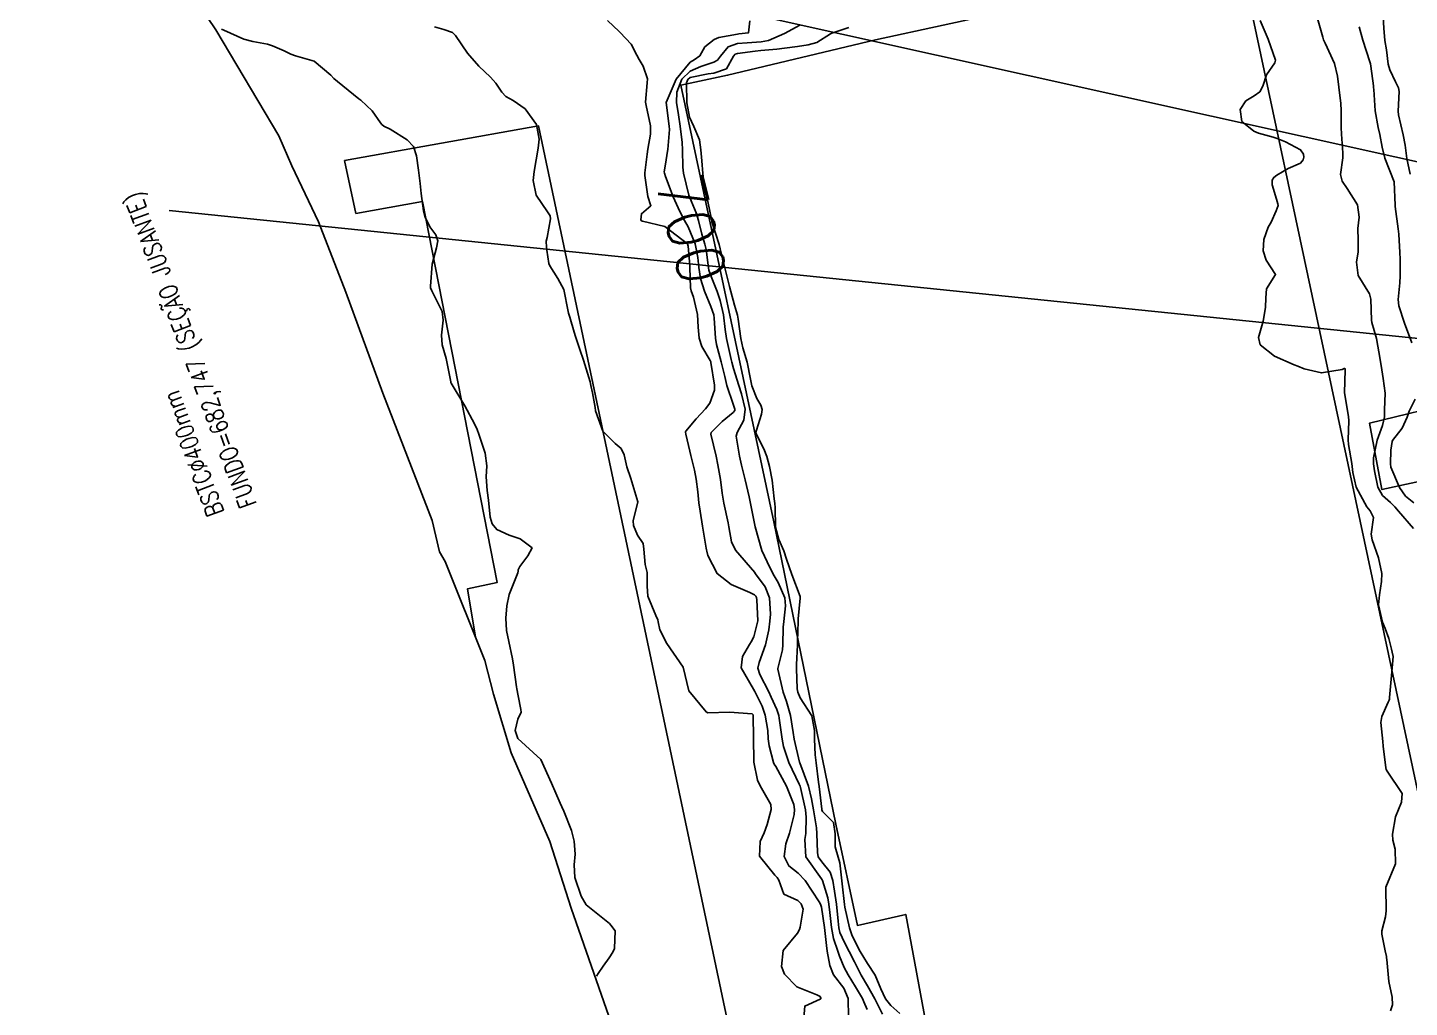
# Model space of a CAD drawing. Header units: metres. Extents: x 292545 to 299085, y 7450245 to 7463078.
# Drawn here: x 296715.8 to 296833.4, y 7453743.4 to 7453826.7 of the extents above; entities that cross this region are included whole.
import ezdxf
from ezdxf.enums import TextEntityAlignment as Align

# ---------------------------------------------------------------- set-up
doc = ezdxf.new("R2010")
doc.units = ezdxf.units.M
doc.linetypes.add('CONTINUO', pattern=[0])
for name, color, linetype in [('Area', 45, 'Continuous'), ('Cotas', 45, 'Continuous'), ('Curvas de Nivel 1m', 11, 'Continuous'), ('Curvas de Nivel 5m', 15, 'Continuous'), ('Edificações', 30, 'Continuous'), ('TEXTO', 45, 'Continuous')]:
    doc.layers.add(name, color=color, linetype=linetype)
doc.styles.add('ROMANS', font='romans', dxfattribs={"height": 0.2})
doc.styles.add('Style-STANDARD', font='STANDARD.shx')

msp = doc.modelspace()

# ---------------------------------------------------------------- linework, layer by layer
at = {"layer": 'Area'}
msp.add_polyline3d([(296766.38, 7453739.57, 708.89), (296762.1, 7453751.83, 707.87), (296760.27, 7453757.52, 707.58), (296756.97, 7453765.06, 706.6), (296755.47, 7453770.05, 706.94), (296754.73, 7453772.91, 706.79), (296751.37, 7453781.32, 703.48), (296750.89, 7453782.15, 703.38), (296750.27, 7453784.8, 703.44), (296746.07, 7453795.64, 703.83), (296742.91, 7453804.22, 703.41), (296740.58, 7453810.19, 708.38), (296738.32, 7453814.97, 703.4), (296737.21, 7453817.53, 703.25), (296731.85, 7453826.52, 702.86), (296731.16, 7453827.57, 702.96), (296727.38, 7453834.31, 708.7), (296721.4, 7453845.24, 709.29), (296721.25, 7453845.44, 709.22), (296720.63, 7453846.12, 709.03), (296715.26, 7453855.82, 706.2)], dxfattribs=at)
at = {"layer": 'Curvas de Nivel 1m', "flags": 128}
for points, elevation in [([(296765.17, 7453827.32), (296766.16, 7453826.4), (296766.2, 7453826.35), (296766.25, 7453826.3), (296767.18, 7453825.32), (296767.68, 7453824.38), (296767.86, 7453824.02), (296768.21, 7453823.44), (296768.58, 7453822.37), (296768.54, 7453822.03), (296768.41, 7453820.37), (296768.46, 7453820.09), (296768.84, 7453818.36), (296768.84, 7453817.67), (296768.62, 7453816.37), (296768.54, 7453815.95), (296768.36, 7453814.37), (296768.34, 7453814.13), (296768.61, 7453812.36), (296768.87, 7453811.57), (296768.07, 7453810.89), (296768.01, 7453810.37), (296768.06, 7453810.29), (296768.16, 7453810.27), (296770.05, 7453809.82), (296771.97, 7453808.33), (296772.03, 7453808.13), (296772.17, 7453806.48), (296772.17, 7453806.33), (296772.25, 7453804.58), (296772.3, 7453804.33), (296772.49, 7453803.81), (296772.83, 7453802.32), (296772.9, 7453801.26), (296772.97, 7453800.31), (296773.21, 7453799.59), (296773.92, 7453798.41), (296773.97, 7453798.3), (296773.98, 7453798.25), (296774.27, 7453796.3), (296774.29, 7453795.89), (296773.88, 7453794.79), (296773.51, 7453794.31), (296772.72, 7453793.46), (296771.84, 7453792.41), (296771.81, 7453792.36), (296771.81, 7453792.33), (296771.84, 7453792.16), (296772.19, 7453790.69), (296772.28, 7453790.32), (296772.57, 7453789.08), (296772.71, 7453788.32), (296772.85, 7453787.25), (296772.96, 7453786.31), (296773.06, 7453785.6), (296773.27, 7453784.31), (296773.58, 7453782.44), (296773.6, 7453782.3), (296773.62, 7453782.2), (296773.72, 7453781.83), (296774.52, 7453780.29), (296775.69, 7453779.37), (296777.28, 7453778.67), (296777.69, 7453778.48), (296777.79, 7453778.37), (296777.84, 7453778.26), (296777.87, 7453778.07), (296777.96, 7453776.26), (296777.64, 7453774.92), (296777.4, 7453774.5), (296777.25, 7453774.26), (296776.66, 7453773.23), (296776.56, 7453772.27), (296777.59, 7453770.47), (296777.72, 7453770.26), (296778.33, 7453769.01), (296778.6, 7453768.24), (296778.82, 7453766.96), (296778.86, 7453766.24), (296778.93, 7453765.64), (296779.3, 7453764.23), (296779.37, 7453764.09), (296779.51, 7453763.89), (296780.4, 7453762.22), (296781.02, 7453760.66), (296781.09, 7453760.22), (296781.05, 7453759.81), (296780.67, 7453758.22), (296780.36, 7453757.3), (296780.2, 7453756.23), (296780.61, 7453755.43), (296781.4, 7453754.8), (296782, 7453754.2), (296783.18, 7453752.38), (296783.29, 7453752.19), (296783.37, 7453751.93), (296783.63, 7453750.19), (296783.8, 7453748.65), (296783.87, 7453748.18), (296784.08, 7453746.95), (296784.41, 7453746.17), (296785.29, 7453745.03), (296785.65, 7453744.16), (296785.67, 7453742.58)], 701), ([(296820.7, 7453827.32), (296821.38, 7453825.74), (296822.01, 7453823.95), (296821.96, 7453823.73), (296821.24, 7453822.71), (296820.92, 7453821.74), (296820.68, 7453821.27), (296820.19, 7453820.91), (296819.47, 7453820.48), (296819, 7453819.77), (296819.15, 7453818.75), (296820.15, 7453817.9), (296820.56, 7453817.75), (296821.8, 7453817.39), (296822.15, 7453817.28), (296822.85, 7453817.02), (296824.14, 7453816.34), (296824.39, 7453815.96), (296824.41, 7453815.71), (296824.36, 7453815.47), (296824.13, 7453815.2), (296823.09, 7453814.74), (296822.11, 7453814.17), (296821.86, 7453813.98), (296821.72, 7453813.74), (296821.73, 7453813.36), (296822.09, 7453812.13), (296822.2, 7453811.73), (296822.22, 7453811.59), (296822.07, 7453811.14), (296821.63, 7453810.17), (296821.39, 7453809.74), (296821.01, 7453808.71), (296820.95, 7453807.75), (296821.22, 7453806.94), (296822.01, 7453805.73), (296821.24, 7453804.5), (296821.18, 7453803.74), (296821.16, 7453802.93), (296820.95, 7453801.75), (296820.55, 7453800.36), (296820.7, 7453799.75), (296821.93, 7453798.77), (296823.6, 7453798.03), (296823.92, 7453797.92), (296824.45, 7453797.7), (296825.91, 7453797.35), (296827.68, 7453797.66), (296827.85, 7453797.72), (296827.91, 7453797.72), (296827.94, 7453797.66), (296827.94, 7453797.63), (296827.89, 7453795.66), (296828.23, 7453793.66), (296828.24, 7453793.27), (296828.2, 7453791.66), (296828.23, 7453791.26), (296828.49, 7453789.65), (296828.58, 7453788.88), (296828.87, 7453787.65), (296829.78, 7453785.98), (296829.93, 7453785.79), (296830.06, 7453785.64), (296830.33, 7453785.07), (296830.15, 7453783.64), (296830.22, 7453783.16), (296830.78, 7453781.63), (296831.04, 7453780.3), (296831.02, 7453779.63), (296830.84, 7453778.48), (296830.77, 7453777.63), (296831.11, 7453776.17), (296831.34, 7453775.62), (296831.64, 7453774.78), (296831.87, 7453773.85), (296831.94, 7453773.62), (296832.01, 7453773.23), (296831.87, 7453771.62), (296831.71, 7453769.74), (296831.7, 7453769.62), (296831.67, 7453769.53), (296831.58, 7453769.35), (296831.04, 7453768.14), (296830.98, 7453767.63), (296831.14, 7453766.02), (296831.18, 7453765.62), (296831.38, 7453763.76), (296831.42, 7453763.62), (296831.51, 7453763.48), (296832.78, 7453761.6), (296832.73, 7453760.85), (296832.21, 7453759.61), (296831.96, 7453758.13), (296832, 7453757.61), (296832.18, 7453756.86), (296832.21, 7453755.61), (296831.39, 7453753.62), (296831.42, 7453751.62), (296831.36, 7453751.09), (296831.06, 7453749.91), (296831.05, 7453749.62), (296831.33, 7453748.2), (296831.44, 7453747.73), (296831.46, 7453747.62), (296831.47, 7453747.47), (296831.65, 7453745.61), (296831.93, 7453744.26), (296831.97, 7453743.61), (296831.78, 7453743.1)], 697), ([(296825.52, 7453827.69), (296826.03, 7453825.9), (296826.1, 7453825.68), (296826.14, 7453825.58), (296826.24, 7453825.4), (296827.04, 7453823.67), (296827.29, 7453822.6), (296827.4, 7453821.67), (296827.57, 7453820.28), (296827.6, 7453819.67), (296827.59, 7453818.24), (296827.62, 7453817.67), (296827.74, 7453816.06), (296827.73, 7453815.66), (296827.55, 7453814.23), (296827.68, 7453813.66), (296828.1, 7453813.04), (296828.97, 7453811.65), (296829.12, 7453810.6), (296829.02, 7453809.65), (296829.05, 7453808.64), (296829.05, 7453807.65), (296828.9, 7453806.77), (296829.04, 7453805.65), (296829.99, 7453804.07), (296830.13, 7453803.64), (296830.16, 7453801.83), (296830.19, 7453801.64), (296830.6, 7453800.28), (296830.72, 7453799.63), (296830.87, 7453798.68), (296831.05, 7453797.62), (296831.16, 7453796.88), (296831.33, 7453795.62), (296831.27, 7453794.22), (296831.27, 7453793.62), (296831.1, 7453792.87), (296830.65, 7453791.63), (296830.34, 7453790.14), (296830.35, 7453789.63), (296830.42, 7453789.02), (296830.7, 7453787.63), (296831.11, 7453786.94), (296831.78, 7453786.33), (296832.15, 7453785.98), (296832.46, 7453785.61), (296833.75, 7453784.12)], 696), ([(296831.17, 7453827.63), (296831.21, 7453826.68), (296831.32, 7453825.62), (296831.44, 7453824.82), (296831.6, 7453823.62), (296831.72, 7453823.12), (296832.21, 7453822.11), (296832.46, 7453821.61), (296832.52, 7453821.28), (296832.45, 7453819.61), (296832.48, 7453819.3), (296832.88, 7453817.6), (296833.03, 7453816.72), (296833.17, 7453815.6), (296833.45, 7453814.26)], 694), ([(296732.35, 7453826.59), (296732.55, 7453826.49), (296734.24, 7453825.74), (296735, 7453825.53), (296736.24, 7453825.31), (296736.67, 7453825.18), (296737.68, 7453824.74), (296738.23, 7453824.46), (296738.63, 7453824.32), (296740.22, 7453823.88), (296741.64, 7453822.69), (296741.91, 7453822.39), (296742.2, 7453822.13), (296744.03, 7453820.66), (296744.18, 7453820.55), (296745.17, 7453819.64), (296745.86, 7453818.63), (296745.99, 7453818.47), (296746.15, 7453818.35), (296746.69, 7453818.09), (296748.14, 7453817.18), (296748.66, 7453816.6), (296748.92, 7453815.81), (296749.11, 7453814.6), (296749.24, 7453813.46), (296749.32, 7453812.6), (296749.52, 7453811.14), (296749.66, 7453810.59), (296750.05, 7453809.77), (296750.57, 7453809.11), (296750.75, 7453808.58), (296750.62, 7453808), (296750.27, 7453806.59), (296750.13, 7453804.72), (296750.13, 7453804.59), (296750.23, 7453804.35), (296751.12, 7453802.57), (296751.21, 7453801.83), (296751.05, 7453800.57), (296751.11, 7453799.75), (296751.46, 7453798.57), (296751.84, 7453796.61), (296751.84, 7453796.56), (296751.86, 7453796.52), (296751.89, 7453796.47), (296753.05, 7453794.55), (296753.86, 7453793.02), (296754.08, 7453792.54), (296754.22, 7453792.16), (296754.76, 7453790.53), (296754.9, 7453789.44), (296754.85, 7453788.53), (296754.95, 7453787.36), (296755.06, 7453786.53), (296755.19, 7453785.1), (296755.37, 7453784.52), (296755.75, 7453784.05), (296756.8, 7453783.56), (296757.74, 7453783.25), (296758.76, 7453782.48), (296758.41, 7453781.79), (296757.71, 7453780.88), (296757.58, 7453780.62), (296757.59, 7453780.49), (296757.56, 7453780.35), (296756.8, 7453778.5), (296756.62, 7453777.56), (296756.52, 7453776.51), (296756.58, 7453775.45), (296756.78, 7453774.51), (296757.09, 7453773.03), (296757.18, 7453772.5), (296757.44, 7453770.65), (296757.46, 7453770.5), (296757.58, 7453769.9), (296757.81, 7453768.74), (296757.82, 7453768.5), (296757.56, 7453767.92), (296757.33, 7453766.94), (296757.54, 7453766.26), (296759.51, 7453764.47), (296760.4, 7453762.46), (296761.14, 7453760.78), (296761.28, 7453760.45), (296761.46, 7453760.08), (296762.12, 7453758.44), (296762.34, 7453757.54), (296762.42, 7453756.44), (296762.33, 7453755.52), (296762.39, 7453754.44), (296762.95, 7453752.86), (296763.37, 7453752.13), (296764.78, 7453750.99), (296765.34, 7453750.53), (296765.47, 7453750.4), (296765.82, 7453749.91), (296765.77, 7453748.4), (296765.63, 7453748.09), (296765.32, 7453747.62), (296764.81, 7453746.91), (296764.37, 7453746.27), (296764.24, 7453746.05)], 703), ([(296750.45, 7453826.78), (296751.26, 7453826.57), (296751.99, 7453826.3), (296752.25, 7453826.05), (296753.27, 7453824.55), (296754.22, 7453823.44), (296755.23, 7453822.52), (296755.69, 7453822.01), (296756.19, 7453821.24), (296756.53, 7453820.86), (296757.15, 7453820.51), (296758.17, 7453819.82), (296759.15, 7453818.48), (296759.37, 7453817.24), (296759.27, 7453816.48), (296759.12, 7453815.48), (296758.95, 7453814.48), (296758.85, 7453813.73), (296759.12, 7453812.48), (296760.07, 7453811.06), (296760.31, 7453810.71), (296760.34, 7453810.47), (296760.05, 7453808.87), (296759.97, 7453808.55), (296759.96, 7453808.47), (296760.03, 7453807.79), (296760.2, 7453806.65), (296760.26, 7453806.47), (296760.94, 7453805.39), (296761.45, 7453804.46), (296761.82, 7453802.59), (296761.85, 7453802.45), (296761.96, 7453802.09), (296762.33, 7453800.83), (296762.45, 7453800.44), (296762.83, 7453799.34), (296763.15, 7453798.43), (296763.71, 7453796.61), (296763.74, 7453796.42), (296763.75, 7453796.28), (296763.89, 7453795.65), (296764.12, 7453794.42), (296764.17, 7453794.12), (296764.77, 7453792.41), (296765.83, 7453791.35), (296766.35, 7453790.92), (296766.59, 7453790.39), (296766.82, 7453789.38), (296767.15, 7453788.39), (296767.77, 7453786.38), (296767.37, 7453784.77), (296767.39, 7453784.38), (296767.74, 7453783.56), (296768.21, 7453782.84), (296768.28, 7453782.37), (296768.39, 7453781.05), (296768.54, 7453780.37), (296768.56, 7453779.23), (296768.62, 7453778.37), (296769.28, 7453776.73), (296769.45, 7453776.35), (296769.49, 7453776.19), (296769.64, 7453775.52), (296770.22, 7453774.34), (296771.61, 7453772.33), (296772.1, 7453770.32), (296773.57, 7453768.53), (296773.72, 7453768.46), (296775.57, 7453768.5), (296777.48, 7453768.35), (296777.56, 7453768.28), (296777.59, 7453766.26), (296777.63, 7453764.37), (296777.63, 7453764.26), (296777.95, 7453762.71), (296778.17, 7453762.25), (296779.06, 7453760.65), (296779.09, 7453760.24), (296778.75, 7453758.94), (296778.51, 7453758.25), (296778.16, 7453757.52), (296778.12, 7453756.25), (296779.4, 7453754.63), (296779.6, 7453754.44), (296779.75, 7453754.23), (296780.18, 7453753.03), (296781.38, 7453752.49), (296781.65, 7453752.21), (296781.81, 7453751.76), (296781.58, 7453750.21), (296781.52, 7453750.02), (296781.34, 7453749.72), (296780.13, 7453748.23), (296779.97, 7453746.89), (296780.24, 7453746.23), (296781.29, 7453745.14), (296783, 7453744.47), (296783.27, 7453744.32), (296783.34, 7453744.19), (296783.32, 7453744.14), (296783.27, 7453744.11), (296781.96, 7453743.51), (296781.85, 7453742.2)], 702), ([(296781.53, 7453826.94), (296780.25, 7453826.23), (296778.87, 7453825.62), (296778.24, 7453825.52), (296777.06, 7453825.44), (296776.24, 7453825.36), (296775.43, 7453825.09), (296774.79, 7453824.29), (296774.55, 7453823.96), (296774.22, 7453823.79), (296773.11, 7453823.41), (296772.21, 7453823.03), (296771.5, 7453822.33), (296771.09, 7453821.23), (296771.06, 7453820.34), (296771.21, 7453819.3), (296771.36, 7453818.34), (296771.53, 7453816.95), (296771.56, 7453816.34), (296771.6, 7453814.86), (296771.65, 7453814.33), (296772.09, 7453812.48), (296772.14, 7453812.33), (296772.73, 7453810.98), (296772.91, 7453810.32), (296773.2, 7453809.16), (296773.46, 7453808.31), (296773.57, 7453807.85), (296773.76, 7453806.3), (296773.8, 7453806.1), (296774.01, 7453805.56), (296774.51, 7453804.29), (296774.76, 7453803.51), (296775.05, 7453802.29), (296775.2, 7453801.04), (296775.29, 7453800.29), (296775.69, 7453798.51), (296775.75, 7453798.28), (296775.91, 7453797.73), (296776.35, 7453796.28), (296776.58, 7453795.58), (296776.89, 7453794.27), (296776.78, 7453793.35), (296776.21, 7453792.28), (296776.13, 7453791.99), (296776.42, 7453790.27), (296776.59, 7453789.5), (296776.89, 7453788.27), (296777.24, 7453786.81), (296777.35, 7453786.26), (296777.75, 7453784.26), (296778.3, 7453782.25), (296778.76, 7453781.29), (296779.28, 7453780.24), (296779.43, 7453779.96), (296779.7, 7453779.53), (296780.27, 7453778.22), (296780.33, 7453777.56), (296780.17, 7453776.22), (296780.13, 7453775.74), (296780.1, 7453774.23), (296780.06, 7453773.8), (296779.68, 7453772.23), (296779.68, 7453772.16), (296780.13, 7453770.22), (296780.4, 7453769.4), (296780.76, 7453768.22), (296780.97, 7453766.78), (296781.06, 7453766.21), (296781.51, 7453764.25), (296781.53, 7453764.21), (296781.53, 7453764.19), (296782.29, 7453762.2), (296782.53, 7453761.14), (296782.71, 7453760.2), (296782.96, 7453758.68), (296783, 7453758.19), (296783.03, 7453756.58), (296783.1, 7453756.19), (296783.41, 7453755.78), (296784.12, 7453754.89), (296784.34, 7453754.18), (296784.5, 7453753.29), (296784.66, 7453752.17), (296784.79, 7453750.73), (296784.85, 7453750.17), (296784.93, 7453749.76), (296785.33, 7453748.91), (296785.75, 7453748.16), (296786.2, 7453747.27), (296786.75, 7453746.15), (296787.29, 7453745.22), (296787.92, 7453744.13), (296788.58, 7453742.81)], 699), ([(296785.7, 7453826.73), (296784.25, 7453826.24), (296784.14, 7453826.18), (296782.98, 7453825.46), (296782.24, 7453825.25), (296781.35, 7453825.11), (296780.23, 7453824.97), (296779.59, 7453824.88), (296778.23, 7453824.77), (296777.75, 7453824.73), (296776.23, 7453824.53), (296776.04, 7453824.47), (296775.91, 7453824.28), (296775.29, 7453823.22), (296774.21, 7453822.84), (296773.74, 7453822.78), (296772.2, 7453822.48), (296772, 7453822.32), (296771.89, 7453822.02), (296771.92, 7453820.32), (296772.16, 7453819.11), (296772.51, 7453818.32), (296773, 7453817.18), (296773.13, 7453816.32), (296773.2, 7453815.39), (296773.28, 7453814.31), (296773.43, 7453812.98), (296773.6, 7453812.31), (296773.7, 7453811.93), (296774.04, 7453810.3), (296774.06, 7453810.21), (296774.68, 7453808.29), (296774.89, 7453807.43), (296775.15, 7453806.29), (296775.57, 7453804.71), (296775.68, 7453804.28), (296775.98, 7453803.13), (296776.23, 7453802.28), (296776.3, 7453801.93), (296776.51, 7453800.27), (296776.7, 7453799.5), (296777.06, 7453798.27), (296777.33, 7453796.83), (296777.46, 7453796.26), (296777.88, 7453795.18), (296778.23, 7453794.61), (296778.33, 7453794.25), (296778.28, 7453793.84), (296777.85, 7453792.48), (296777.81, 7453792.3), (296777.8, 7453792.26), (296777.84, 7453792.13), (296778.49, 7453790.91), (296778.73, 7453790.25), (296778.96, 7453789.39), (296779.18, 7453788.24), (296779.35, 7453786.66), (296779.42, 7453786.24), (296779.44, 7453785.91), (296779.46, 7453784.23), (296779.74, 7453783.18), (296780.18, 7453782.23), (296780.42, 7453781.52), (296780.86, 7453780.22), (296781.57, 7453778.33), (296781.58, 7453778.21), (296781.41, 7453776.45), (296781.39, 7453776.21), (296781.34, 7453774.51), (296781.34, 7453774.21), (296781.27, 7453772.56), (296781.26, 7453772.21), (296781.3, 7453770.5), (296781.36, 7453770.21), (296781.58, 7453769.73), (296782.56, 7453768.2), (296782.8, 7453766.95), (296782.78, 7453766.2), (296782.84, 7453764.87), (296782.92, 7453764.2), (296783.14, 7453762.55), (296783.18, 7453762.19), (296783.4, 7453760.25), (296783.42, 7453760.19), (296783.46, 7453760.05), (296784.4, 7453759.13), (296784.56, 7453758.17), (296784.56, 7453757.04), (296784.79, 7453756.17), (296784.93, 7453755.68), (296785.11, 7453754.16), (296785.13, 7453753.9), (296785.34, 7453752.16), (296785.37, 7453751.92), (296785.76, 7453750.16), (296786, 7453749.49), (296786.68, 7453748.15), (296787.31, 7453747.12), (296787.94, 7453746.13), (296788.42, 7453744.99), (296788.82, 7453744.12), (296789.27, 7453743.55), (296790.04, 7453742.89)], 698)]:
    msp.add_lwpolyline(points, dxfattribs=dict(at, elevation=elevation))
at = {"layer": 'Curvas de Nivel 5m', "flags": 128}
for points, elevation in [([(296777.3, 7453827.3), (296777.17, 7453826.27), (296776.35, 7453826.18), (296776.25, 7453826.17), (296774.66, 7453825.88), (296774.24, 7453825.72), (296773.46, 7453825.08), (296773.02, 7453824.31), (296772.56, 7453823.98), (296772.22, 7453823.77), (296771.01, 7453822.34), (296770.18, 7453820.35), (296770.43, 7453818.35), (296770.44, 7453818.06), (296770.3, 7453816.35), (296770.28, 7453816.2), (296770.12, 7453815.1), (296770.01, 7453814.45), (296770.02, 7453814.35), (296770.11, 7453814.05), (296770.77, 7453812.34), (296771.33, 7453811.08), (296771.74, 7453810.33), (296772.05, 7453809.79), (296772.65, 7453808.32), (296772.87, 7453807.17), (296772.95, 7453806.32), (296773.08, 7453805.39), (296773.43, 7453804.31), (296773.97, 7453803.01), (296774.21, 7453802.3), (296774.25, 7453802.01), (296774.36, 7453800.3), (296774.45, 7453799.78), (296774.85, 7453798.29), (296775.16, 7453797.04), (296775.34, 7453796.29), (296775.88, 7453794.71), (296776, 7453794.28), (296776, 7453794.15), (296775.87, 7453794), (296774.92, 7453793.23), (296774.01, 7453792.3), (296773.98, 7453792.16), (296774.41, 7453790.29), (296774.57, 7453789.54), (296774.79, 7453788.29), (296774.94, 7453787.13), (296775.08, 7453786.29), (296775.44, 7453784.6), (296775.51, 7453784.28), (296775.73, 7453783), (296776.07, 7453782.28), (296777.7, 7453780.37), (296777.75, 7453780.31), (296777.78, 7453780.26), (296778.59, 7453779.15), (296778.97, 7453778.24), (296779.05, 7453776.85), (296779, 7453776.24), (296778.91, 7453775.5), (296778.63, 7453774.24), (296778.09, 7453772.73), (296777.98, 7453772.25), (296778.13, 7453771.72), (296778.89, 7453770.24), (296779.11, 7453769.77), (296779.57, 7453768.72), (296779.74, 7453768.23), (296779.79, 7453767.99), (296780.04, 7453766.22), (296780.16, 7453765.59), (296780.6, 7453764.22), (296781.49, 7453762.37), (296781.56, 7453762.21), (296781.59, 7453762.11), (296782.01, 7453760.2), (296782.09, 7453759.57), (296782.04, 7453758.2), (296781.97, 7453757.67), (296782.05, 7453756.2), (296783.39, 7453754.32), (296783.45, 7453754.25), (296783.48, 7453754.19), (296783.91, 7453752.71), (296784, 7453752.18), (296784.08, 7453751.46), (296784.24, 7453750.18), (296784.41, 7453749.25), (296784.77, 7453748.17), (296784.92, 7453747.77), (296785.31, 7453746.8), (296785.65, 7453746.16), (296786.29, 7453745.15), (296786.86, 7453744.15), (296786.98, 7453743.86), (296787.26, 7453743.21)], 700), ([(296829.13, 7453826.78), (296829.43, 7453825.65), (296830.04, 7453823.82), (296830.1, 7453823.64), (296830.21, 7453822.83), (296830.33, 7453821.77), (296830.35, 7453821.64), (296830.37, 7453821.47), (296830.48, 7453819.64), (296830.75, 7453818.22), (296830.89, 7453817.63), (296831.07, 7453816.55), (296831.3, 7453815.62), (296832.1, 7453813.61), (296832.18, 7453811.61), (296832.19, 7453811.5), (296832.44, 7453809.61), (296832.49, 7453809.16), (296832.58, 7453807.6), (296832.6, 7453807.04), (296832.6, 7453805.6), (296832.57, 7453805.03), (296832.44, 7453803.61), (296832.51, 7453803.07), (296832.99, 7453801.6), (296833.61, 7453799.92)], 695), ([(296833.89, 7453795.11), (296833.37, 7453794.09), (296833.2, 7453793.6), (296832.78, 7453792.67), (296831.96, 7453791.61), (296831.92, 7453791.53), (296831.83, 7453790.78), (296831.78, 7453789.61), (296831.82, 7453789.33), (296832.56, 7453787.6), (296833.06, 7453786.88), (296833.78, 7453786.31)], 695)]:
    msp.add_lwpolyline(points, dxfattribs=dict(at, elevation=elevation))
at = {"layer": 'Edificações'}
for points in [[(296826.45, 7453731.19), (296840.08, 7453733.77), (296817.32, 7453840.54), (296808.1, 7453838.65), (296808.19, 7453837.69), (296803.91, 7453836.77), (296805.25, 7453829.46), (296787.97, 7453825.68), (296775.39, 7453822.67), (296771.41, 7453821.83), (296779.32, 7453784.68), (296784.6, 7453758.99), (296786.44, 7453750.37), (296790.55, 7453751.3), (296793.82, 7453733.68), (296802.05, 7453735.22), (296803.19, 7453729.67), (296814.3, 7453732.09), (296814.57, 7453731.39), (296821.2, 7453732.8), (296819.87, 7453739), (296824.8, 7453740.15)], [(296837.68, 7453794.95), (296838.79, 7453789.11), (296831.06, 7453787.44), (296829.99, 7453793.08)]]:
    msp.add_lwpolyline(points, close=True, dxfattribs=at)
at = {"layer": 'Edificações', "elevation": 708.25}
msp.add_lwpolyline([(296767, 7453737.88), (296775.89, 7453739.82), (296759.31, 7453818.36), (296742.81, 7453815.41), (296743.78, 7453810.92), (296749.43, 7453811.94), (296755.79, 7453779.53), (296753.28, 7453779), (296753.94, 7453774.88), (296754.73, 7453772.91), (296755.47, 7453770.05), (296756.97, 7453765.06), (296760.27, 7453757.52), (296762.1, 7453751.83), (296766.38, 7453739.57)], close=True, dxfattribs=at)
at = {"layer": 'TEXTO', "linetype": 'CONTINUO'}
for points in [[(296957.71, 7453787.9, 0), (296714.67, 7453841.8, 0)], [(296956.49, 7453787.76, 0), (296727.89, 7453811.16, 0)]]:
    msp.add_polyline3d(points, dxfattribs=at)

# ---------------------------------------------------------------- texts
at = {"layer": 'Cotas', "style": 'Style-STANDARD'}
msp.add_text('700', height=4, rotation=284.3328, dxfattribs=at).set_placement((296772.31, 7453809.61, 700), align=Align.MIDDLE_CENTER)
at = {"layer": 'TEXTO', "style": 'ROMANS', "width": 0.8}
for s, p in [('FUNDO=682,747 (SEÇÃO JUSANTE)', (296735.36, 7453786.2, 682.75)), ('BSTCØ400mm', (296732.58, 7453785.5))]:
    msp.add_text(s, height=1.5, rotation=110.4201, dxfattribs=at).set_placement(p)

doc.saveas('drawing.dxf')
